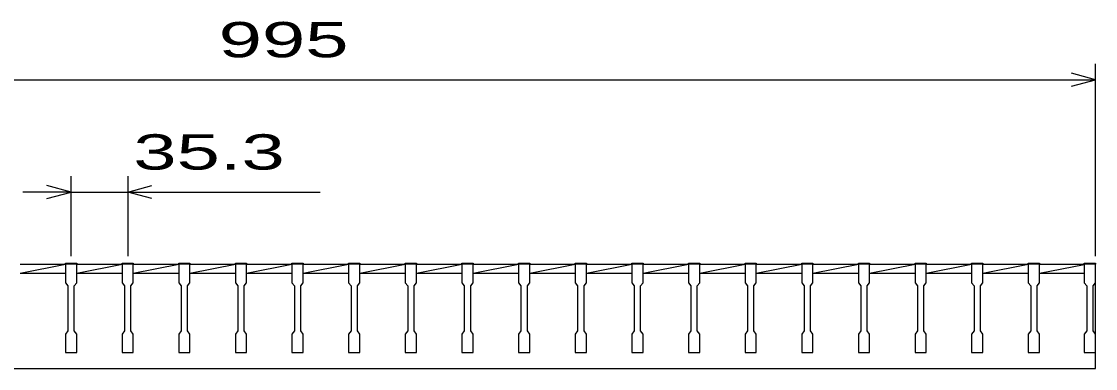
# Model space of a CAD drawing. Units: millimetres, scale not verified. Extents: x -1820 to 1731, y -1282 to 1054.
# Drawn here: x -1091 to -422, y -642 to -425 of the extents above; entities that cross this region are included whole.
import ezdxf
from ezdxf.enums import TextEntityAlignment as Align

# ---------------------------------------------------------------- set-up
doc = ezdxf.new("R2010")
doc.units = ezdxf.units.MM
doc.header["$LTSCALE"] = 10
doc.layers.add('16', color=3, linetype='Continuous', lineweight=25)
doc.layers.add('22', color=4, linetype='Continuous', lineweight=25)
doc.styles.add('ベクトル', font='')
doc.styles.get('ベクトル').set_extended_font_data('ベクトル')

msp = doc.modelspace()

# ---------------------------------------------------------------- linework, layer by layer
at = {"layer": '16'}
for p, q in [((-1092.3, -576.5), (-1064, -576.5)), ((-1092.3, -582), (-1064, -576.5)), ((-1092.3, -582), (-1064, -582)), ((-1064, -576.5), (-1064, -575.8)), ((-1064, -575.8), (-1057, -575.8)), ((-1064, -576.5), (-1064, -588)), ((-1057, -576.5), (-1064, -576.5)), ((-1057, -575.8), (-1057, -576.5)), ((-1057, -588), (-1057, -576.5)), ((-1057, -576.5), (-1028.7, -576.5)), ((-1057, -582), (-1028.7, -576.5)), ((-1057, -582), (-1028.7, -582)), ((-1028.7, -576.5), (-1028.7, -575.8)), ((-1028.7, -575.8), (-1021.7, -575.8)), ((-1028.7, -576.5), (-1028.7, -588)), ((-1021.7, -576.5), (-1028.7, -576.5)), ((-1021.7, -575.8), (-1021.7, -576.5)), ((-1021.7, -588), (-1021.7, -576.5)), ((-1021.7, -576.5), (-993.4, -576.5)), ((-1021.7, -582), (-993.4, -576.5)), ((-1021.7, -582), (-993.4, -582)), ((-993.4, -576.5), (-993.4, -575.8)), ((-993.4, -575.8), (-986.4, -575.8)), ((-993.4, -576.5), (-993.4, -588)), ((-986.4, -576.5), (-993.4, -576.5)), ((-986.4, -575.8), (-986.4, -576.5)), ((-986.4, -588), (-986.4, -576.5)), ((-986.4, -576.5), (-958.1, -576.5)), ((-986.4, -582), (-958.1, -576.5)), ((-986.4, -582), (-958.1, -582)), ((-958.1, -576.5), (-958.1, -575.8)), ((-958.1, -575.8), (-951.1, -575.8)), ((-958.1, -576.5), (-958.1, -588)), ((-951.1, -576.5), (-958.1, -576.5)), ((-951.1, -575.8), (-951.1, -576.5)), ((-951.1, -588), (-951.1, -576.5)), ((-951.1, -576.5), (-922.8, -576.5)), ((-951.1, -582), (-922.8, -576.5)), ((-951.1, -582), (-922.8, -582)), ((-922.8, -576.5), (-922.8, -575.8)), ((-922.8, -575.8), (-915.8, -575.8)), ((-922.8, -576.5), (-922.8, -588)), ((-915.8, -576.5), (-922.8, -576.5)), ((-915.8, -575.8), (-915.8, -576.5)), ((-915.8, -588), (-915.8, -576.5)), ((-915.8, -576.5), (-887.5, -576.5)), ((-915.8, -582), (-887.5, -576.5)), ((-915.8, -582), (-887.5, -582)), ((-887.5, -576.5), (-887.5, -575.8)), ((-887.5, -575.8), (-880.5, -575.8)), ((-887.5, -576.5), (-887.5, -588)), ((-880.5, -576.5), (-887.5, -576.5)), ((-880.5, -575.8), (-880.5, -576.5)), ((-880.5, -588), (-880.5, -576.5)), ((-880.5, -576.5), (-852.2, -576.5)), ((-880.5, -582), (-852.2, -576.5)), ((-880.5, -582), (-852.2, -582)), ((-852.2, -576.5), (-852.2, -575.8)), ((-852.2, -575.8), (-845.2, -575.8)), ((-852.2, -576.5), (-852.2, -588)), ((-845.2, -576.5), (-852.2, -576.5)), ((-845.2, -575.8), (-845.2, -576.5)), ((-845.2, -588), (-845.2, -576.5)), ((-845.2, -576.5), (-816.9, -576.5)), ((-845.2, -582), (-816.9, -576.5)), ((-845.2, -582), (-816.9, -582)), ((-816.9, -576.5), (-816.9, -575.8)), ((-816.9, -575.8), (-809.9, -575.8)), ((-816.9, -576.5), (-816.9, -588)), ((-809.9, -576.5), (-816.9, -576.5)), ((-809.9, -575.8), (-809.9, -576.5)), ((-809.9, -588), (-809.9, -576.5)), ((-809.9, -576.5), (-781.6, -576.5)), ((-809.9, -582), (-781.6, -576.5)), ((-809.9, -582), (-781.6, -582)), ((-781.6, -576.5), (-781.6, -575.8)), ((-781.6, -575.8), (-774.6, -575.8)), ((-781.6, -576.5), (-781.6, -588)), ((-774.6, -576.5), (-781.6, -576.5)), ((-774.6, -575.8), (-774.6, -576.5)), ((-774.6, -588), (-774.6, -576.5)), ((-774.6, -576.5), (-746.3, -576.5)), ((-774.6, -582), (-746.3, -576.5)), ((-774.6, -582), (-746.3, -582)), ((-746.3, -576.5), (-746.3, -575.8)), ((-746.3, -575.8), (-739.3, -575.8)), ((-746.3, -576.5), (-746.3, -588)), ((-739.3, -576.5), (-746.3, -576.5)), ((-739.3, -575.8), (-739.3, -576.5)), ((-739.3, -588), (-739.3, -576.5)), ((-739.3, -576.5), (-711, -576.5)), ((-739.3, -582), (-711, -576.5)), ((-739.3, -582), (-711, -582)), ((-711, -576.5), (-711, -575.8)), ((-711, -575.8), (-704, -575.8)), ((-711, -576.5), (-711, -588)), ((-704, -576.5), (-711, -576.5)), ((-704, -575.8), (-704, -576.5)), ((-704, -588), (-704, -576.5)), ((-704, -576.5), (-675.7, -576.5)), ((-704, -582), (-675.7, -576.5)), ((-704, -582), (-675.7, -582)), ((-675.7, -576.5), (-675.7, -575.8)), ((-675.7, -575.8), (-668.7, -575.8)), ((-675.7, -576.5), (-675.7, -588)), ((-668.7, -576.5), (-675.7, -576.5)), ((-668.7, -575.8), (-668.7, -576.5)), ((-668.7, -588), (-668.7, -576.5)), ((-668.7, -576.5), (-640.4, -576.5)), ((-668.7, -582), (-640.4, -576.5)), ((-668.7, -582), (-640.4, -582)), ((-640.4, -576.5), (-640.4, -575.8)), ((-640.4, -575.8), (-633.4, -575.8)), ((-640.4, -576.5), (-640.4, -588)), ((-633.4, -576.5), (-640.4, -576.5)), ((-633.4, -575.8), (-633.4, -576.5)), ((-633.4, -588), (-633.4, -576.5)), ((-633.4, -576.5), (-605.1, -576.5)), ((-633.4, -582), (-605.1, -576.5)), ((-633.4, -582), (-605.1, -582)), ((-605.1, -576.5), (-605.1, -575.8)), ((-605.1, -575.8), (-598.1, -575.8)), ((-605.1, -576.5), (-605.1, -588)), ((-598.1, -576.5), (-605.1, -576.5)), ((-598.1, -575.8), (-598.1, -576.5)), ((-598.1, -588), (-598.1, -576.5)), ((-598.1, -576.5), (-569.8, -576.5)), ((-598.1, -582), (-569.8, -576.5)), ((-598.1, -582), (-569.8, -582)), ((-569.8, -576.5), (-569.8, -575.8)), ((-569.8, -575.8), (-562.8, -575.8)), ((-569.8, -576.5), (-569.8, -588)), ((-562.8, -576.5), (-569.8, -576.5)), ((-562.8, -575.8), (-562.8, -576.5)), ((-562.8, -588), (-562.8, -576.5)), ((-562.8, -576.5), (-534.5, -576.5)), ((-562.8, -582), (-534.5, -576.5)), ((-562.8, -582), (-534.5, -582)), ((-534.5, -576.5), (-534.5, -575.8)), ((-534.5, -575.8), (-527.5, -575.8)), ((-534.5, -576.5), (-534.5, -588)), ((-527.5, -576.5), (-534.5, -576.5)), ((-527.5, -575.8), (-527.5, -576.5)), ((-527.5, -588), (-527.5, -576.5)), ((-527.5, -576.5), (-499.2, -576.5)), ((-527.5, -582), (-499.2, -576.5)), ((-527.5, -582), (-499.2, -582)), ((-499.2, -576.5), (-499.2, -575.8)), ((-499.2, -575.8), (-492.2, -575.8)), ((-499.2, -576.5), (-499.2, -588)), ((-492.2, -576.5), (-499.2, -576.5)), ((-492.2, -575.8), (-492.2, -576.5)), ((-492.2, -588), (-492.2, -576.5)), ((-492.2, -576.5), (-463.9, -576.5)), ((-492.2, -582), (-463.9, -576.5)), ((-492.2, -582), (-463.9, -582)), ((-463.9, -576.5), (-463.9, -575.8)), ((-463.9, -575.8), (-456.9, -575.8)), ((-463.9, -576.5), (-463.9, -588)), ((-456.9, -576.5), (-463.9, -576.5)), ((-456.9, -575.8), (-456.9, -576.5)), ((-456.9, -588), (-456.9, -576.5)), ((-456.9, -576.5), (-429, -576.5)), ((-456.9, -582), (-429, -576.58)), ((-456.9, -582), (-429, -582)), ((-429, -576.5), (-429, -575.8)), ((-429, -575.8), (-422, -575.8)), ((-429, -576.5), (-429, -588)), ((-422, -576.5), (-429, -576.5)), ((-422, -575.8), (-422, -576.5)), ((-422, -588), (-422, -576.5)), ((-422, -641.5), (-422, -576.5)), ((-1064, -588), (-1062.5, -590)), ((-1058.5, -590), (-1057, -588)), ((-1028.7, -588), (-1027.2, -590)), ((-1023.2, -590), (-1021.7, -588)), ((-993.4, -588), (-991.9, -590)), ((-987.9, -590), (-986.4, -588)), ((-958.1, -588), (-956.6, -590)), ((-952.6, -590), (-951.1, -588)), ((-922.8, -588), (-921.3, -590)), ((-917.3, -590), (-915.8, -588)), ((-887.5, -588), (-886, -590)), ((-882, -590), (-880.5, -588)), ((-852.2, -588), (-850.7, -590)), ((-846.7, -590), (-845.2, -588)), ((-816.9, -588), (-815.4, -590)), ((-811.4, -590), (-809.9, -588)), ((-781.6, -588), (-780.1, -590)), ((-776.1, -590), (-774.6, -588)), ((-746.3, -588), (-744.8, -590)), ((-740.8, -590), (-739.3, -588)), ((-711, -588), (-709.5, -590)), ((-705.5, -590), (-704, -588)), ((-675.7, -588), (-674.2, -590)), ((-670.2, -590), (-668.7, -588)), ((-640.4, -588), (-638.9, -590)), ((-634.9, -590), (-633.4, -588)), ((-605.1, -588), (-603.6, -590)), ((-599.6, -590), (-598.1, -588)), ((-569.8, -588), (-568.3, -590)), ((-564.3, -590), (-562.8, -588)), ((-534.5, -588), (-533, -590)), ((-529, -590), (-527.5, -588)), ((-499.2, -588), (-497.7, -590)), ((-493.7, -590), (-492.2, -588)), ((-463.9, -588), (-462.4, -590)), ((-458.4, -590), (-456.9, -588)), ((-429, -588), (-427.5, -590)), ((-423.5, -590), (-422, -588)), ((-1062.5, -590), (-1062.5, -618)), ((-1058.5, -618), (-1058.5, -590)), ((-1027.2, -590), (-1027.2, -618)), ((-1023.2, -618), (-1023.2, -590)), ((-991.9, -590), (-991.9, -618)), ((-987.9, -618), (-987.9, -590)), ((-956.6, -590), (-956.6, -618)), ((-952.6, -618), (-952.6, -590)), ((-921.3, -590), (-921.3, -618)), ((-917.3, -618), (-917.3, -590)), ((-886, -590), (-886, -618)), ((-882, -618), (-882, -590)), ((-850.7, -590), (-850.7, -618)), ((-846.7, -618), (-846.7, -590)), ((-815.4, -590), (-815.4, -618)), ((-811.4, -618), (-811.4, -590)), ((-780.1, -590), (-780.1, -618)), ((-776.1, -618), (-776.1, -590)), ((-744.8, -590), (-744.8, -618)), ((-740.8, -618), (-740.8, -590)), ((-709.5, -590), (-709.5, -618)), ((-705.5, -618), (-705.5, -590)), ((-674.2, -590), (-674.2, -618)), ((-670.2, -618), (-670.2, -590)), ((-638.9, -590), (-638.9, -618)), ((-634.9, -618), (-634.9, -590)), ((-603.6, -590), (-603.6, -618)), ((-599.6, -618), (-599.6, -590)), ((-568.3, -590), (-568.3, -618)), ((-564.3, -618), (-564.3, -590)), ((-533, -590), (-533, -618)), ((-529, -618), (-529, -590)), ((-497.7, -590), (-497.7, -618)), ((-493.7, -618), (-493.7, -590)), ((-462.4, -590), (-462.4, -618)), ((-458.4, -618), (-458.4, -590)), ((-427.5, -590), (-427.5, -618)), ((-423.5, -618), (-423.5, -590)), ((-1062.5, -618), (-1064, -620)), ((-1064, -620), (-1064, -631.5)), ((-1057, -620), (-1058.5, -618)), ((-1057, -631.5), (-1057, -620)), ((-1027.2, -618), (-1028.7, -620)), ((-1028.7, -620), (-1028.7, -631.5)), ((-1021.7, -620), (-1023.2, -618)), ((-1021.7, -631.5), (-1021.7, -620)), ((-991.9, -618), (-993.4, -620)), ((-993.4, -620), (-993.4, -631.5)), ((-986.4, -620), (-987.9, -618)), ((-986.4, -631.5), (-986.4, -620)), ((-956.6, -618), (-958.1, -620)), ((-958.1, -620), (-958.1, -631.5)), ((-951.1, -620), (-952.6, -618)), ((-951.1, -631.5), (-951.1, -620)), ((-921.3, -618), (-922.8, -620)), ((-922.8, -620), (-922.8, -631.5)), ((-915.8, -620), (-917.3, -618)), ((-915.8, -631.5), (-915.8, -620)), ((-886, -618), (-887.5, -620)), ((-887.5, -620), (-887.5, -631.5)), ((-880.5, -620), (-882, -618)), ((-880.5, -631.5), (-880.5, -620)), ((-850.7, -618), (-852.2, -620)), ((-852.2, -620), (-852.2, -631.5)), ((-845.2, -620), (-846.7, -618)), ((-845.2, -631.5), (-845.2, -620)), ((-815.4, -618), (-816.9, -620)), ((-816.9, -620), (-816.9, -631.5)), ((-809.9, -620), (-811.4, -618)), ((-809.9, -631.5), (-809.9, -620)), ((-780.1, -618), (-781.6, -620)), ((-781.6, -620), (-781.6, -631.5)), ((-774.6, -620), (-776.1, -618)), ((-774.6, -631.5), (-774.6, -620)), ((-744.8, -618), (-746.3, -620)), ((-746.3, -620), (-746.3, -631.5)), ((-739.3, -620), (-740.8, -618)), ((-739.3, -631.5), (-739.3, -620)), ((-709.5, -618), (-711, -620)), ((-711, -620), (-711, -631.5)), ((-704, -620), (-705.5, -618)), ((-704, -631.5), (-704, -620)), ((-674.2, -618), (-675.7, -620)), ((-675.7, -620), (-675.7, -631.5)), ((-668.7, -620), (-670.2, -618)), ((-668.7, -631.5), (-668.7, -620)), ((-638.9, -618), (-640.4, -620)), ((-640.4, -620), (-640.4, -631.5)), ((-633.4, -620), (-634.9, -618)), ((-633.4, -631.5), (-633.4, -620)), ((-603.6, -618), (-605.1, -620)), ((-605.1, -620), (-605.1, -631.5)), ((-598.1, -620), (-599.6, -618)), ((-598.1, -631.5), (-598.1, -620)), ((-568.3, -618), (-569.8, -620)), ((-569.8, -620), (-569.8, -631.5)), ((-562.8, -620), (-564.3, -618)), ((-562.8, -631.5), (-562.8, -620)), ((-533, -618), (-534.5, -620)), ((-534.5, -620), (-534.5, -631.5)), ((-527.5, -620), (-529, -618)), ((-527.5, -631.5), (-527.5, -620)), ((-497.7, -618), (-499.2, -620)), ((-499.2, -620), (-499.2, -631.5)), ((-492.2, -620), (-493.7, -618)), ((-492.2, -631.5), (-492.2, -620)), ((-462.4, -618), (-463.9, -620)), ((-463.9, -620), (-463.9, -631.5)), ((-456.9, -620), (-458.4, -618)), ((-456.9, -631.5), (-456.9, -620)), ((-427.5, -618), (-429, -620)), ((-429, -620), (-429, -631.5)), ((-422, -620), (-423.5, -618)), ((-422, -631.5), (-422, -620)), ((-1064, -631.5), (-1057, -631.5)), ((-1028.7, -631.5), (-1021.7, -631.5)), ((-993.4, -631.5), (-986.4, -631.5)), ((-958.1, -631.5), (-951.1, -631.5)), ((-922.8, -631.5), (-915.8, -631.5)), ((-887.5, -631.5), (-880.5, -631.5)), ((-852.2, -631.5), (-845.2, -631.5)), ((-816.9, -631.5), (-809.9, -631.5)), ((-781.6, -631.5), (-774.6, -631.5)), ((-746.3, -631.5), (-739.3, -631.5)), ((-711, -631.5), (-704, -631.5)), ((-675.7, -631.5), (-668.7, -631.5)), ((-640.4, -631.5), (-633.4, -631.5)), ((-605.1, -631.5), (-598.1, -631.5)), ((-569.8, -631.5), (-562.8, -631.5)), ((-534.5, -631.5), (-527.5, -631.5)), ((-499.2, -631.5), (-492.2, -631.5)), ((-463.9, -631.5), (-456.9, -631.5)), ((-429, -631.5), (-422, -631.5)), ((-1417, -641.5), (-422, -641.5))]:
    msp.add_line(p, q, dxfattribs=at)
at = {"layer": '22'}
for p, q in [((-422, -571.5), (-422, -451.5)), ((-1417, -461.5), (-422, -461.5)), ((-422, -461.5), (-437, -457.5)), ((-437, -465.5), (-422, -461.5)), ((-1060.5, -571.5), (-1060.5, -521.5)), ((-1025.2, -521.5), (-1025.2, -571.5)), ((-1060.5, -531.5), (-1075.5, -527.5)), ((-1025.2, -531.5), (-1010.2, -527.5)), ((-1060.5, -531.5), (-1090.5, -531.5)), ((-1075.5, -535.5), (-1060.5, -531.5)), ((-1060.5, -531.5), (-1025.2, -531.5)), ((-1010.2, -535.5), (-1025.2, -531.5)), ((-1025.2, -531.5), (-905.2, -531.5))]:
    msp.add_line(p, q, dxfattribs=at)

# ---------------------------------------------------------------- texts
at = {"layer": '22', "color": 2, "style": 'ベクトル', "width": 1.65}
for s, p in [(' 995 ', (-982, -436.5)), (' 35.3 ', (-1035.2, -506.5))]:
    msp.add_text(s, height=21.99, dxfattribs=at).set_placement(p, align=Align.MIDDLE_LEFT)

doc.saveas('drawing.dxf')
